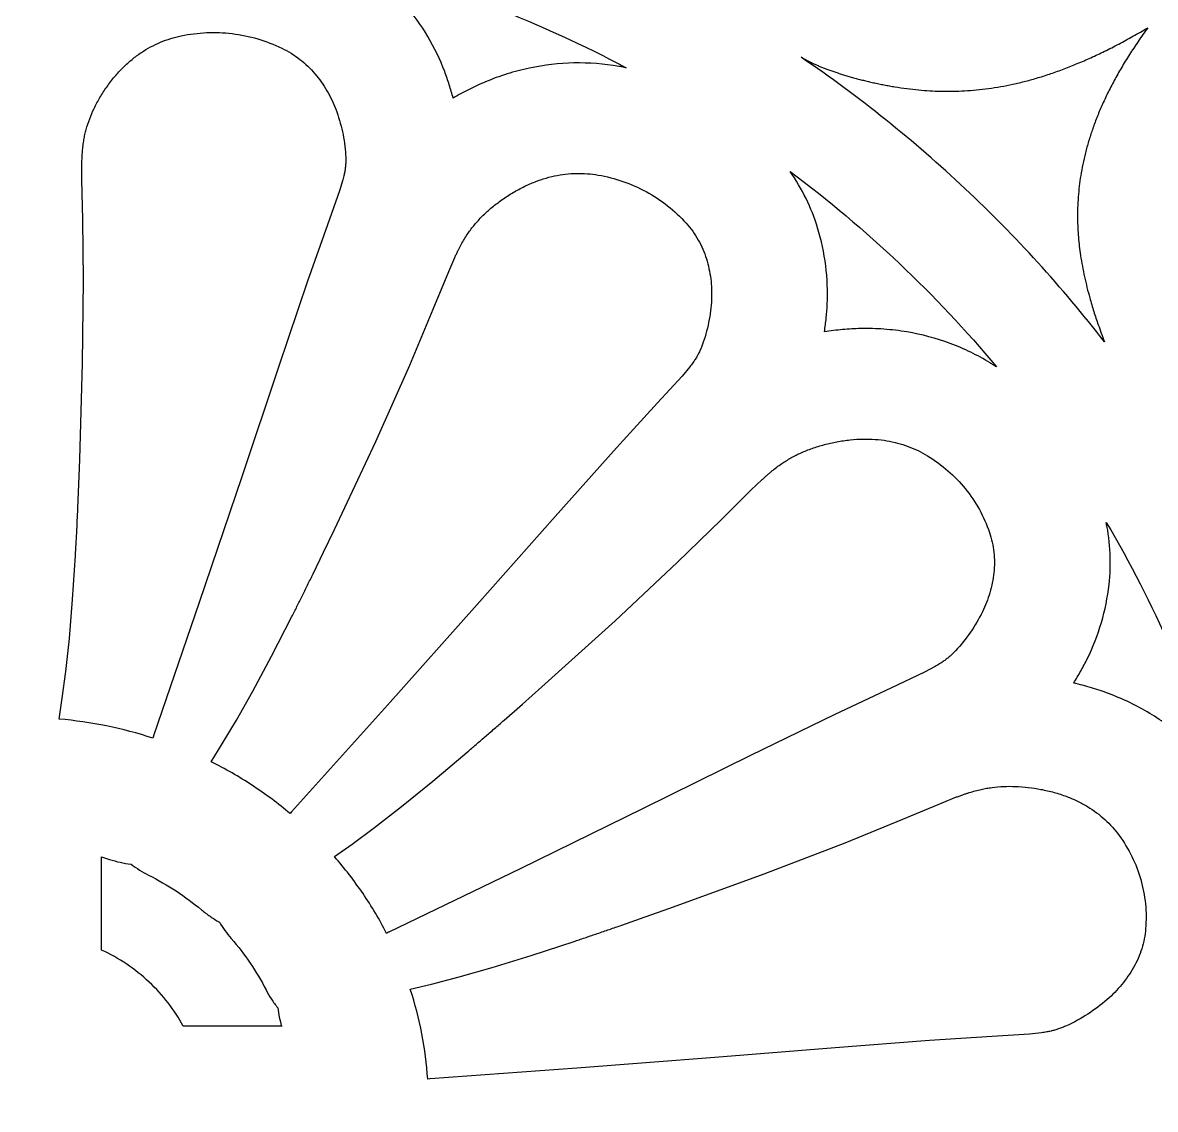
# Model space of a CAD drawing. Header units: centimetres. Extents: x -8.1 to 6.6, y -14.5 to 14.
# Drawn here: x -0.754 to 3.147, y -7.536 to -3.795 of the extents above; entities that cross this region are included whole.
import ezdxf

# ---------------------------------------------------------------- set-up
doc = ezdxf.new("R2010")
doc.units = ezdxf.units.CM
doc.header["$MEASUREMENT"] = 0
doc.layers.add('layer 1', color=7, linetype='Continuous')

msp = doc.modelspace()

# ---------------------------------------------------------------- linework, layer by layer
at = {"layer": 'layer 1', "color": 242}
for points, knots in [([(-8.06124, -0.54364), (-8.06124, -0.54364), (-8.06124, -14.49722), (-8.06124, -14.49722), (-8.06124, -14.49722), (-8.06124, -14.49722), (6.55309, -14.49722), (6.55309, -14.49722), (6.55309, -14.49722), (6.55309, -14.49722), (6.55309, -0.54364), (6.55309, -0.54364), (6.55309, -0.54364), (6.55309, -0.54364), (-8.06124, -0.54364), (-8.06124, -0.54364)], [0, 0, 0, 0, 0.2, 0.2, 0.2, 0.2, 0.4, 0.4, 0.4, 0.4, 0.6, 0.6, 0.6, 0.6, 1, 1, 1, 1]), ([(1.32424, -3.94982), (1.17781, -3.87236), (1.02709, -3.80329), (0.87282, -3.74294), (0.87282, -3.74294), (0.71737, -3.68214), (0.55862, -3.63016), (0.39732, -3.58725), (0.39732, -3.58725), (0.42856, -3.60725), (0.45826, -3.62956), (0.48618, -3.65396), (0.48618, -3.65396), (0.51371, -3.67803), (0.53939, -3.70415), (0.56299, -3.73209), (0.56299, -3.73209), (0.59222, -3.76671), (0.6185, -3.80373), (0.64152, -3.84275), (0.64152, -3.84275), (0.66423, -3.88125), (0.68362, -3.92162), (0.69947, -3.96341), (0.69947, -3.96341), (0.70511, -3.97829), (0.71036, -3.99331), (0.71521, -4.00847), (0.71521, -4.00847), (0.72006, -4.02358), (0.72449, -4.03882), (0.72853, -4.05416), (0.72853, -4.05416), (0.74646, -4.04369), (0.76473, -4.03381), (0.7833, -4.02454), (0.7833, -4.02454), (0.80197, -4.01522), (0.82095, -4.00651), (0.84019, -3.99843), (0.84019, -3.99843), (0.86447, -3.98824), (0.8892, -3.97919), (0.91433, -3.97132), (0.91433, -3.97132), (0.93959, -3.96342), (0.96521, -3.9567), (0.99111, -3.9512), (0.99111, -3.9512), (1.0416, -3.94046), (1.09299, -3.93454), (1.1446, -3.93351), (1.1446, -3.93351), (1.19625, -3.93249), (1.24787, -3.93637), (1.29879, -3.9451), (1.29879, -3.9451), (1.30304, -3.94583), (1.3073, -3.94659), (1.31154, -3.94738), (1.31154, -3.94738), (1.31578, -3.94816), (1.32001, -3.94897), (1.32424, -3.94982)], [0, 0, 0, 0, 0.0588235, 0.0588235, 0.0588235, 0.0588235, 0.1176471, 0.1176471, 0.1176471, 0.1176471, 0.1764706, 0.1764706, 0.1764706, 0.1764706, 0.2352941, 0.2352941, 0.2352941, 0.2352941, 0.2941176, 0.2941176, 0.2941176, 0.2941176, 0.3529412, 0.3529412, 0.3529412, 0.3529412, 0.4117647, 0.4117647, 0.4117647, 0.4117647, 0.4705882, 0.4705882, 0.4705882, 0.4705882, 0.5294118, 0.5294118, 0.5294118, 0.5294118, 0.5882353, 0.5882353, 0.5882353, 0.5882353, 0.6470588, 0.6470588, 0.6470588, 0.6470588, 0.7058824, 0.7058824, 0.7058824, 0.7058824, 0.7647059, 0.7647059, 0.7647059, 0.7647059, 0.8235294, 0.8235294, 0.8235294, 0.8235294, 0.8823529, 0.8823529, 0.8823529, 0.8823529, 1, 1, 1, 1]), ([(2.97113, -4.89345), (2.96753, -4.88365), (2.96395, -4.87384), (2.96041, -4.86402), (2.96041, -4.86402), (2.95687, -4.85421), (2.95337, -4.84438), (2.94989, -4.83454), (2.94989, -4.83454), (2.94453, -4.81935), (2.93941, -4.80407), (2.93455, -4.78872), (2.93455, -4.78872), (2.9297, -4.77339), (2.92509, -4.75798), (2.92073, -4.7425), (2.92073, -4.7425), (2.91398, -4.71849), (2.90794, -4.69427), (2.90266, -4.66989), (2.90266, -4.66989), (2.89738, -4.64556), (2.89284, -4.62109), (2.88904, -4.59649), (2.88904, -4.59649), (2.88579, -4.57542), (2.88328, -4.55424), (2.88153, -4.533), (2.88153, -4.533), (2.87979, -4.51177), (2.87879, -4.4905), (2.87856, -4.46921), (2.87856, -4.46921), (2.87842, -4.4568), (2.87854, -4.4444), (2.87894, -4.432), (2.87894, -4.432), (2.87933, -4.41961), (2.87998, -4.40721), (2.8809, -4.39484), (2.8809, -4.39484), (2.88183, -4.3825), (2.88301, -4.37017), (2.88446, -4.35788), (2.88446, -4.35788), (2.8859, -4.34557), (2.88761, -4.3333), (2.88959, -4.32106), (2.88959, -4.32106), (2.8917, -4.30797), (2.8941, -4.29493), (2.89679, -4.28195), (2.89679, -4.28195), (2.89949, -4.26895), (2.90247, -4.256), (2.90574, -4.24314), (2.90574, -4.24314), (2.90917, -4.22966), (2.91289, -4.21627), (2.91688, -4.20296), (2.91688, -4.20296), (2.92088, -4.18962), (2.92517, -4.17637), (2.92974, -4.16321), (2.92974, -4.16321), (2.93212, -4.15632), (2.93459, -4.14946), (2.93712, -4.14262), (2.93712, -4.14262), (2.93966, -4.13577), (2.94227, -4.12895), (2.94496, -4.12216), (2.94496, -4.12216), (2.94773, -4.11511), (2.9506, -4.10808), (2.95352, -4.10109), (2.95352, -4.10109), (2.95645, -4.09408), (2.95946, -4.08711), (2.96253, -4.08017), (2.96253, -4.08017), (2.96569, -4.07304), (2.96891, -4.06594), (2.97221, -4.05888), (2.97221, -4.05888), (2.97551, -4.0518), (2.97888, -4.04475), (2.98232, -4.03775), (2.98232, -4.03775), (2.98593, -4.03041), (2.98959, -4.02311), (2.99334, -4.01584), (2.99334, -4.01584), (2.99709, -4.00856), (3.00089, -4.00132), (3.00478, -3.99412), (3.00478, -3.99412), (3.00876, -3.98673), (3.01281, -3.97938), (3.01692, -3.97208), (3.01692, -3.97208), (3.02104, -3.96475), (3.02523, -3.95747), (3.02949, -3.95022), (3.02949, -3.95022), (3.03397, -3.94259), (3.03852, -3.935), (3.04314, -3.92744), (3.04314, -3.92744), (3.04776, -3.91988), (3.05245, -3.91235), (3.0572, -3.90487), (3.0572, -3.90487), (3.06207, -3.89721), (3.06699, -3.8896), (3.07199, -3.88202), (3.07199, -3.88202), (3.07699, -3.87444), (3.08205, -3.86689), (3.08718, -3.85939), (3.08718, -3.85939), (3.0926, -3.85146), (3.09809, -3.84356), (3.10365, -3.8357), (3.10365, -3.8357), (3.10921, -3.82783), (3.11483, -3.82001), (3.12051, -3.81224), (3.12051, -3.81224), (3.11205, -3.81727), (3.10354, -3.82225), (3.09501, -3.82717), (3.09501, -3.82717), (3.08647, -3.8321), (3.0779, -3.83697), (3.0693, -3.8418), (3.0693, -3.8418), (3.06125, -3.84631), (3.05318, -3.85077), (3.04508, -3.85517), (3.04508, -3.85517), (3.03697, -3.85957), (3.02883, -3.86392), (3.02066, -3.86822), (3.02066, -3.86822), (3.01255, -3.8725), (3.00441, -3.87671), (2.99623, -3.88086), (2.99623, -3.88086), (2.98804, -3.88502), (2.97983, -3.88913), (2.9716, -3.89317), (2.9716, -3.89317), (2.96385, -3.89697), (2.95608, -3.90071), (2.94829, -3.90439), (2.94829, -3.90439), (2.94048, -3.90808), (2.93265, -3.91171), (2.92479, -3.91528), (2.92479, -3.91528), (2.91699, -3.91882), (2.90917, -3.9223), (2.90131, -3.92572), (2.90131, -3.92572), (2.89345, -3.92915), (2.88557, -3.93251), (2.87766, -3.9358), (2.87766, -3.9358), (2.87017, -3.93893), (2.86267, -3.94198), (2.85513, -3.94497), (2.85513, -3.94497), (2.84759, -3.94798), (2.84003, -3.95091), (2.83244, -3.95379), (2.83244, -3.95379), (2.82492, -3.95663), (2.81738, -3.9594), (2.80982, -3.96212), (2.80982, -3.96212), (2.80224, -3.96484), (2.79465, -3.96749), (2.78703, -3.97007), (2.78703, -3.97007), (2.77976, -3.97254), (2.77248, -3.97494), (2.76517, -3.97728), (2.76517, -3.97728), (2.75785, -3.97961), (2.75052, -3.98188), (2.74316, -3.98409), (2.74316, -3.98409), (2.72876, -3.98841), (2.71427, -3.99245), (2.69971, -3.99622), (2.69971, -3.99622), (2.68511, -4), (2.67046, -4.00351), (2.65574, -4.00673), (2.65574, -4.00673), (2.6419, -4.00976), (2.62801, -4.01252), (2.61406, -4.015), (2.61406, -4.015), (2.6001, -4.01748), (2.58609, -4.01968), (2.57203, -4.0216), (2.57203, -4.0216), (2.5584, -4.02346), (2.54474, -4.02505), (2.53104, -4.02637), (2.53104, -4.02637), (2.51734, -4.02768), (2.5036, -4.02873), (2.48985, -4.02949), (2.48985, -4.02949), (2.46253, -4.03102), (2.43516, -4.03144), (2.40781, -4.03075), (2.40781, -4.03075), (2.39506, -4.03044), (2.38232, -4.02989), (2.36961, -4.02913), (2.36961, -4.02913), (2.35689, -4.02836), (2.34418, -4.02737), (2.3315, -4.02615), (2.3315, -4.02615), (2.31778, -4.02484), (2.3041, -4.02329), (2.29043, -4.02153), (2.29043, -4.02153), (2.27679, -4.01976), (2.26317, -4.01777), (2.24959, -4.01557), (2.24959, -4.01557), (2.24344, -4.01457), (2.23728, -4.01352), (2.23115, -4.01243), (2.23115, -4.01243), (2.22501, -4.01134), (2.21889, -4.01021), (2.21277, -4.00904), (2.21277, -4.00904), (2.20657, -4.00784), (2.20037, -4.00661), (2.19419, -4.00533), (2.19419, -4.00533), (2.18801, -4.00405), (2.18184, -4.00273), (2.17567, -4.00136), (2.17567, -4.00136), (2.16991, -4.00008), (2.16414, -3.99877), (2.1584, -3.99741), (2.1584, -3.99741), (2.15265, -3.99606), (2.14691, -3.99466), (2.14118, -3.99324), (2.14118, -3.99324), (2.13552, -3.99182), (2.12987, -3.99037), (2.12423, -3.98888), (2.12423, -3.98888), (2.11858, -3.9874), (2.11296, -3.98587), (2.10734, -3.98431), (2.10734, -3.98431), (2.10208, -3.98284), (2.09682, -3.98135), (2.09157, -3.97981), (2.09157, -3.97981), (2.08633, -3.97828), (2.08111, -3.97671), (2.07589, -3.97512), (2.07589, -3.97512), (2.07091, -3.9736), (2.06595, -3.97204), (2.06099, -3.97045), (2.06099, -3.97045), (2.05604, -3.96885), (2.0511, -3.96723), (2.04618, -3.96557), (2.04618, -3.96557), (2.04153, -3.96401), (2.0369, -3.96242), (2.03228, -3.96079), (2.03228, -3.96079), (2.02766, -3.95917), (2.02306, -3.95752), (2.01847, -3.95583), (2.01847, -3.95583), (2.01432, -3.95431), (2.01019, -3.95275), (2.00607, -3.95117), (2.00607, -3.95117), (2.00195, -3.94959), (1.99784, -3.94797), (1.99375, -3.94633), (1.99375, -3.94633), (1.98985, -3.94475), (1.98598, -3.94316), (1.9821, -3.94152), (1.9821, -3.94152), (1.97823, -3.93989), (1.97438, -3.93823), (1.97055, -3.93653), (1.97055, -3.93653), (1.96736, -3.93513), (1.9642, -3.93369), (1.96105, -3.93223), (1.96105, -3.93223), (1.95791, -3.93075), (1.95478, -3.92926), (1.95167, -3.92773), (1.95167, -3.92773), (1.95167, -3.92773), (1.92692, -3.91397), (1.92692, -3.91397), (1.92692, -3.91397), (2.12654, -4.04989), (2.31526, -4.20114), (2.4914, -4.36636), (2.4914, -4.36636), (2.66494, -4.52914), (2.82535, -4.70539), (2.97113, -4.89345)], [0, 0, 0, 0, 0.0120482, 0.0120482, 0.0120482, 0.0120482, 0.0240964, 0.0240964, 0.0240964, 0.0240964, 0.0361446, 0.0361446, 0.0361446, 0.0361446, 0.0481928, 0.0481928, 0.0481928, 0.0481928, 0.060241, 0.060241, 0.060241, 0.060241, 0.0722892, 0.0722892, 0.0722892, 0.0722892, 0.0843373, 0.0843373, 0.0843373, 0.0843373, 0.0963855, 0.0963855, 0.0963855, 0.0963855, 0.1084337, 0.1084337, 0.1084337, 0.1084337, 0.1204819, 0.1204819, 0.1204819, 0.1204819, 0.1325301, 0.1325301, 0.1325301, 0.1325301, 0.1445783, 0.1445783, 0.1445783, 0.1445783, 0.1566265, 0.1566265, 0.1566265, 0.1566265, 0.1686747, 0.1686747, 0.1686747, 0.1686747, 0.1807229, 0.1807229, 0.1807229, 0.1807229, 0.1927711, 0.1927711, 0.1927711, 0.1927711, 0.2048193, 0.2048193, 0.2048193, 0.2048193, 0.2168675, 0.2168675, 0.2168675, 0.2168675, 0.2289157, 0.2289157, 0.2289157, 0.2289157, 0.2409639, 0.2409639, 0.2409639, 0.2409639, 0.253012, 0.253012, 0.253012, 0.253012, 0.2650602, 0.2650602, 0.2650602, 0.2650602, 0.2771084, 0.2771084, 0.2771084, 0.2771084, 0.2891566, 0.2891566, 0.2891566, 0.2891566, 0.3012048, 0.3012048, 0.3012048, 0.3012048, 0.313253, 0.313253, 0.313253, 0.313253, 0.3253012, 0.3253012, 0.3253012, 0.3253012, 0.3373494, 0.3373494, 0.3373494, 0.3373494, 0.3493976, 0.3493976, 0.3493976, 0.3493976, 0.3614458, 0.3614458, 0.3614458, 0.3614458, 0.373494, 0.373494, 0.373494, 0.373494, 0.3855422, 0.3855422, 0.3855422, 0.3855422, 0.3975904, 0.3975904, 0.3975904, 0.3975904, 0.4096386, 0.4096386, 0.4096386, 0.4096386, 0.4216867, 0.4216867, 0.4216867, 0.4216867, 0.4337349, 0.4337349, 0.4337349, 0.4337349, 0.4457831, 0.4457831, 0.4457831, 0.4457831, 0.4578313, 0.4578313, 0.4578313, 0.4578313, 0.4698795, 0.4698795, 0.4698795, 0.4698795, 0.4819277, 0.4819277, 0.4819277, 0.4819277, 0.4939759, 0.4939759, 0.4939759, 0.4939759, 0.5060241, 0.5060241, 0.5060241, 0.5060241, 0.5180723, 0.5180723, 0.5180723, 0.5180723, 0.5301205, 0.5301205, 0.5301205, 0.5301205, 0.5421687, 0.5421687, 0.5421687, 0.5421687, 0.5542169, 0.5542169, 0.5542169, 0.5542169, 0.5662651, 0.5662651, 0.5662651, 0.5662651, 0.5783133, 0.5783133, 0.5783133, 0.5783133, 0.5903614, 0.5903614, 0.5903614, 0.5903614, 0.6024096, 0.6024096, 0.6024096, 0.6024096, 0.6144578, 0.6144578, 0.6144578, 0.6144578, 0.626506, 0.626506, 0.626506, 0.626506, 0.6385542, 0.6385542, 0.6385542, 0.6385542, 0.6506024, 0.6506024, 0.6506024, 0.6506024, 0.6626506, 0.6626506, 0.6626506, 0.6626506, 0.6746988, 0.6746988, 0.6746988, 0.6746988, 0.686747, 0.686747, 0.686747, 0.686747, 0.6987952, 0.6987952, 0.6987952, 0.6987952, 0.7108434, 0.7108434, 0.7108434, 0.7108434, 0.7228916, 0.7228916, 0.7228916, 0.7228916, 0.7349398, 0.7349398, 0.7349398, 0.7349398, 0.746988, 0.746988, 0.746988, 0.746988, 0.7590361, 0.7590361, 0.7590361, 0.7590361, 0.7710843, 0.7710843, 0.7710843, 0.7710843, 0.7831325, 0.7831325, 0.7831325, 0.7831325, 0.7951807, 0.7951807, 0.7951807, 0.7951807, 0.8072289, 0.8072289, 0.8072289, 0.8072289, 0.8192771, 0.8192771, 0.8192771, 0.8192771, 0.8313253, 0.8313253, 0.8313253, 0.8313253, 0.8433735, 0.8433735, 0.8433735, 0.8433735, 0.8554217, 0.8554217, 0.8554217, 0.8554217, 0.8674699, 0.8674699, 0.8674699, 0.8674699, 0.8795181, 0.8795181, 0.8795181, 0.8795181, 0.8915663, 0.8915663, 0.8915663, 0.8915663, 0.9036145, 0.9036145, 0.9036145, 0.9036145, 0.9156627, 0.9156627, 0.9156627, 0.9156627, 0.9277108, 0.9277108, 0.9277108, 0.9277108, 0.939759, 0.939759, 0.939759, 0.939759, 0.9518072, 0.9518072, 0.9518072, 0.9518072, 0.9638554, 0.9638554, 0.9638554, 0.9638554, 0.9759036, 0.9759036, 0.9759036, 0.9759036, 1, 1, 1, 1]), ([(-0.30519, -6.25822), (-0.30519, -6.25822), (-0.30342, -6.25102), (-0.30342, -6.25102), (-0.30342, -6.25102), (-0.30342, -6.25102), (-0.3033, -6.25058), (-0.3033, -6.25058), (-0.3033, -6.25058), (-0.3033, -6.25058), (-0.1456, -5.79111), (-0.1456, -5.79111), (-0.1456, -5.79111), (-0.1456, -5.79111), (0.00032, -5.35854), (0.00032, -5.35854), (0.00032, -5.35854), (0.00032, -5.35854), (0.12711, -4.98066), (0.12711, -4.98066), (0.12711, -4.98066), (0.12711, -4.98066), (0.22743, -4.68529), (0.22743, -4.68529), (0.22743, -4.68529), (0.22743, -4.68529), (0.29613, -4.49032), (0.29613, -4.49032), (0.29613, -4.49032), (0.29613, -4.49032), (0.33688, -4.37394), (0.33688, -4.37394), (0.33688, -4.37394), (0.33688, -4.37394), (0.34863, -4.3353), (0.34863, -4.3353), (0.34863, -4.3353), (0.3494, -4.33247), (0.35013, -4.32963), (0.35084, -4.32678), (0.35084, -4.32678), (0.35155, -4.32394), (0.35222, -4.32109), (0.35287, -4.31823), (0.35287, -4.31823), (0.35338, -4.31594), (0.35387, -4.31364), (0.35433, -4.31133), (0.35433, -4.31133), (0.35479, -4.30903), (0.35521, -4.30673), (0.3556, -4.30441), (0.3556, -4.30441), (0.35633, -4.30018), (0.35692, -4.29592), (0.35738, -4.29165), (0.35738, -4.29165), (0.35785, -4.28738), (0.35818, -4.2831), (0.35839, -4.27881), (0.35839, -4.27881), (0.35884, -4.26921), (0.35877, -4.25959), (0.35819, -4.25), (0.35819, -4.25), (0.35655, -4.2232), (0.35287, -4.19655), (0.34721, -4.17029), (0.34721, -4.17029), (0.34152, -4.14389), (0.33386, -4.11795), (0.32428, -4.09269), (0.32428, -4.09269), (0.31592, -4.07064), (0.30568, -4.04933), (0.2937, -4.02901), (0.2937, -4.02901), (0.28154, -4.00842), (0.26768, -3.98888), (0.25225, -3.97061), (0.25225, -3.97061), (0.2368, -3.95231), (0.21946, -3.9357), (0.20051, -3.92105), (0.20051, -3.92105), (0.1812, -3.90611), (0.16041, -3.89321), (0.13844, -3.88257), (0.13844, -3.88257), (0.1117, -3.86959), (0.08393, -3.85888), (0.05541, -3.85054), (0.05541, -3.85054), (0.02664, -3.84211), (-0.00277, -3.83608), (-0.03254, -3.83251), (-0.03254, -3.83251), (-0.06171, -3.829), (-0.0911, -3.82787), (-0.12044, -3.82912), (-0.12044, -3.82912), (-0.14975, -3.83037), (-0.1789, -3.834), (-0.20761, -3.83998), (-0.20761, -3.83998), (-0.23228, -3.8451), (-0.2564, -3.85258), (-0.27965, -3.8623), (-0.27965, -3.8623), (-0.30258, -3.87189), (-0.32453, -3.88369), (-0.34519, -3.89752), (-0.34519, -3.89752), (-0.35626, -3.90492), (-0.36696, -3.91286), (-0.37726, -3.9213), (-0.37726, -3.9213), (-0.38747, -3.92966), (-0.39726, -3.93852), (-0.40661, -3.94784), (-0.40661, -3.94784), (-0.41724, -3.95843), (-0.42741, -3.96948), (-0.43708, -3.98096), (-0.43708, -3.98096), (-0.44668, -3.99234), (-0.45579, -4.00413), (-0.46436, -4.0163), (-0.46436, -4.0163), (-0.47261, -4.02801), (-0.48038, -4.04005), (-0.48766, -4.05239), (-0.48766, -4.05239), (-0.49488, -4.06465), (-0.50159, -4.0772), (-0.50779, -4.09001), (-0.50779, -4.09001), (-0.51343, -4.10167), (-0.51854, -4.11357), (-0.52311, -4.12569), (-0.52311, -4.12569), (-0.52765, -4.13775), (-0.53164, -4.15001), (-0.53507, -4.16242), (-0.53507, -4.16242), (-0.53667, -4.16823), (-0.53813, -4.17409), (-0.53944, -4.17998), (-0.53944, -4.17998), (-0.54075, -4.18586), (-0.5419, -4.19177), (-0.54292, -4.19771), (-0.54292, -4.19771), (-0.54405, -4.20441), (-0.54504, -4.21113), (-0.54589, -4.21788), (-0.54589, -4.21788), (-0.54672, -4.22461), (-0.54741, -4.23136), (-0.54795, -4.23813), (-0.54795, -4.23813), (-0.54846, -4.24465), (-0.54887, -4.25118), (-0.54917, -4.25772), (-0.54917, -4.25772), (-0.54954, -4.26586), (-0.5498, -4.27401), (-0.54996, -4.28216), (-0.54996, -4.28216), (-0.54996, -4.28216), (-0.54997, -4.3342), (-0.54997, -4.3342), (-0.54997, -4.3342), (-0.54997, -4.3342), (-0.54691, -4.47401), (-0.54691, -4.47401), (-0.54691, -4.47401), (-0.54691, -4.47401), (-0.54451, -4.68095), (-0.54451, -4.68095), (-0.54451, -4.68095), (-0.54451, -4.68095), (-0.54756, -4.96696), (-0.54756, -4.96696), (-0.54756, -4.96696), (-0.54756, -4.96696), (-0.55681, -5.2982), (-0.55681, -5.2982), (-0.55681, -5.2982), (-0.55681, -5.2982), (-0.56015, -5.38489), (-0.56015, -5.38489), (-0.56015, -5.38489), (-0.56015, -5.38489), (-0.56368, -5.46664), (-0.56368, -5.46664), (-0.56368, -5.46664), (-0.56433, -5.48086), (-0.565, -5.49509), (-0.56569, -5.50932), (-0.56569, -5.50932), (-0.56637, -5.52355), (-0.56709, -5.53778), (-0.56782, -5.55201), (-0.56782, -5.55201), (-0.56848, -5.5649), (-0.56915, -5.57781), (-0.56986, -5.59071), (-0.56986, -5.59071), (-0.57056, -5.60361), (-0.57127, -5.61651), (-0.57201, -5.6294), (-0.57201, -5.6294), (-0.57201, -5.6294), (-0.58177, -5.78084), (-0.58177, -5.78084), (-0.58177, -5.78084), (-0.58177, -5.78084), (-0.59293, -5.91529), (-0.59293, -5.91529), (-0.59293, -5.91529), (-0.59293, -5.91529), (-0.60525, -6.02839), (-0.60525, -6.02839), (-0.60525, -6.02839), (-0.60525, -6.02839), (-0.61768, -6.12097), (-0.61768, -6.12097), (-0.61768, -6.12097), (-0.61768, -6.12097), (-0.62858, -6.19241), (-0.62858, -6.19241), (-0.62858, -6.19241), (-0.57353, -6.19717), (-0.51879, -6.20509), (-0.46464, -6.21611), (-0.46464, -6.21611), (-0.41073, -6.22708), (-0.35749, -6.24114), (-0.30519, -6.25822)], [0, 0, 0, 0, 0.0163934, 0.0163934, 0.0163934, 0.0163934, 0.0327869, 0.0327869, 0.0327869, 0.0327869, 0.0491803, 0.0491803, 0.0491803, 0.0491803, 0.0655738, 0.0655738, 0.0655738, 0.0655738, 0.0819672, 0.0819672, 0.0819672, 0.0819672, 0.0983607, 0.0983607, 0.0983607, 0.0983607, 0.1147541, 0.1147541, 0.1147541, 0.1147541, 0.1311475, 0.1311475, 0.1311475, 0.1311475, 0.147541, 0.147541, 0.147541, 0.147541, 0.1639344, 0.1639344, 0.1639344, 0.1639344, 0.1803279, 0.1803279, 0.1803279, 0.1803279, 0.1967213, 0.1967213, 0.1967213, 0.1967213, 0.2131148, 0.2131148, 0.2131148, 0.2131148, 0.2295082, 0.2295082, 0.2295082, 0.2295082, 0.2459016, 0.2459016, 0.2459016, 0.2459016, 0.2622951, 0.2622951, 0.2622951, 0.2622951, 0.2786885, 0.2786885, 0.2786885, 0.2786885, 0.295082, 0.295082, 0.295082, 0.295082, 0.3114754, 0.3114754, 0.3114754, 0.3114754, 0.3278689, 0.3278689, 0.3278689, 0.3278689, 0.3442623, 0.3442623, 0.3442623, 0.3442623, 0.3606557, 0.3606557, 0.3606557, 0.3606557, 0.3770492, 0.3770492, 0.3770492, 0.3770492, 0.3934426, 0.3934426, 0.3934426, 0.3934426, 0.4098361, 0.4098361, 0.4098361, 0.4098361, 0.4262295, 0.4262295, 0.4262295, 0.4262295, 0.442623, 0.442623, 0.442623, 0.442623, 0.4590164, 0.4590164, 0.4590164, 0.4590164, 0.4754098, 0.4754098, 0.4754098, 0.4754098, 0.4918033, 0.4918033, 0.4918033, 0.4918033, 0.5081967, 0.5081967, 0.5081967, 0.5081967, 0.5245902, 0.5245902, 0.5245902, 0.5245902, 0.5409836, 0.5409836, 0.5409836, 0.5409836, 0.557377, 0.557377, 0.557377, 0.557377, 0.5737705, 0.5737705, 0.5737705, 0.5737705, 0.5901639, 0.5901639, 0.5901639, 0.5901639, 0.6065574, 0.6065574, 0.6065574, 0.6065574, 0.6229508, 0.6229508, 0.6229508, 0.6229508, 0.6393443, 0.6393443, 0.6393443, 0.6393443, 0.6557377, 0.6557377, 0.6557377, 0.6557377, 0.6721311, 0.6721311, 0.6721311, 0.6721311, 0.6885246, 0.6885246, 0.6885246, 0.6885246, 0.704918, 0.704918, 0.704918, 0.704918, 0.7213115, 0.7213115, 0.7213115, 0.7213115, 0.7377049, 0.7377049, 0.7377049, 0.7377049, 0.7540984, 0.7540984, 0.7540984, 0.7540984, 0.7704918, 0.7704918, 0.7704918, 0.7704918, 0.7868852, 0.7868852, 0.7868852, 0.7868852, 0.8032787, 0.8032787, 0.8032787, 0.8032787, 0.8196721, 0.8196721, 0.8196721, 0.8196721, 0.8360656, 0.8360656, 0.8360656, 0.8360656, 0.852459, 0.852459, 0.852459, 0.852459, 0.8688525, 0.8688525, 0.8688525, 0.8688525, 0.8852459, 0.8852459, 0.8852459, 0.8852459, 0.9016393, 0.9016393, 0.9016393, 0.9016393, 0.9180328, 0.9180328, 0.9180328, 0.9180328, 0.9344262, 0.9344262, 0.9344262, 0.9344262, 0.9508197, 0.9508197, 0.9508197, 0.9508197, 0.9672131, 0.9672131, 0.9672131, 0.9672131, 1, 1, 1, 1]), ([(0.16728, -6.51799), (0.16728, -6.51799), (0.17179, -6.51199), (0.17179, -6.51199), (0.17179, -6.51199), (0.17179, -6.51199), (0.17209, -6.51162), (0.17209, -6.51162), (0.17209, -6.51162), (0.17209, -6.51162), (0.50223, -6.14466), (0.50223, -6.14466), (0.50223, -6.14466), (0.50223, -6.14466), (0.81069, -5.79824), (0.81069, -5.79824), (0.81069, -5.79824), (0.81069, -5.79824), (1.07953, -5.49538), (1.07953, -5.49538), (1.07953, -5.49538), (1.07953, -5.49538), (1.29077, -5.2591), (1.29077, -5.2591), (1.29077, -5.2591), (1.29077, -5.2591), (1.4325, -5.10402), (1.4325, -5.10402), (1.4325, -5.10402), (1.4325, -5.10402), (1.51688, -5.01138), (1.51688, -5.01138), (1.51688, -5.01138), (1.51688, -5.01138), (1.54324, -4.97997), (1.54324, -4.97997), (1.54324, -4.97997), (1.54508, -4.97763), (1.54691, -4.97527), (1.54871, -4.9729), (1.54871, -4.9729), (1.5505, -4.97053), (1.55227, -4.96814), (1.55401, -4.96574), (1.55401, -4.96574), (1.55541, -4.9638), (1.55678, -4.96186), (1.55813, -4.9599), (1.55813, -4.9599), (1.55948, -4.95794), (1.5608, -4.95597), (1.56208, -4.95397), (1.56208, -4.95397), (1.56446, -4.95032), (1.56671, -4.9466), (1.56886, -4.94281), (1.56886, -4.94281), (1.571, -4.93905), (1.57302, -4.93522), (1.57493, -4.93133), (1.57493, -4.93133), (1.57707, -4.92699), (1.57909, -4.92258), (1.58099, -4.91812), (1.58099, -4.91812), (1.58289, -4.91368), (1.58466, -4.90919), (1.58632, -4.90464), (1.58632, -4.90464), (1.59556, -4.87928), (1.60288, -4.85325), (1.60821, -4.82678), (1.60821, -4.82678), (1.61353, -4.80046), (1.61685, -4.77376), (1.61814, -4.74695), (1.61814, -4.74695), (1.61927, -4.72352), (1.61835, -4.70005), (1.61542, -4.67678), (1.61542, -4.67678), (1.61247, -4.65342), (1.60752, -4.63036), (1.60059, -4.60787), (1.60059, -4.60787), (1.59367, -4.58535), (1.58431, -4.56366), (1.57267, -4.54317), (1.57267, -4.54317), (1.56083, -4.52234), (1.5468, -4.50284), (1.53079, -4.48501), (1.53079, -4.48501), (1.51131, -4.46329), (1.48999, -4.44329), (1.46706, -4.42523), (1.46706, -4.42523), (1.44378, -4.40687), (1.41897, -4.39053), (1.39292, -4.37639), (1.39292, -4.37639), (1.36739, -4.36251), (1.34076, -4.35077), (1.3133, -4.34127), (1.3133, -4.34127), (1.28557, -4.33168), (1.25711, -4.32437), (1.22818, -4.31941), (1.22818, -4.31941), (1.20333, -4.31515), (1.17812, -4.31326), (1.15291, -4.31376), (1.15291, -4.31376), (1.12772, -4.31426), (1.10262, -4.31714), (1.07797, -4.32239), (1.07797, -4.32239), (1.06477, -4.32519), (1.05171, -4.32862), (1.03884, -4.33265), (1.03884, -4.33265), (1.02603, -4.33666), (1.01341, -4.34127), (1.00103, -4.34647), (1.00103, -4.34647), (0.98696, -4.35239), (0.97313, -4.35888), (0.9596, -4.36594), (0.9596, -4.36594), (0.94615, -4.37296), (0.933, -4.38053), (0.92019, -4.38865), (0.92019, -4.38865), (0.90787, -4.39647), (0.89586, -4.40476), (0.88418, -4.41351), (0.88418, -4.41351), (0.8726, -4.42219), (0.86135, -4.43134), (0.85048, -4.44091), (0.85048, -4.44091), (0.84059, -4.44962), (0.83108, -4.45876), (0.82198, -4.46831), (0.82198, -4.46831), (0.81297, -4.47778), (0.80437, -4.48763), (0.79622, -4.49786), (0.79622, -4.49786), (0.7924, -4.50265), (0.7887, -4.50753), (0.78512, -4.5125), (0.78512, -4.5125), (0.78155, -4.51745), (0.77811, -4.52248), (0.7748, -4.5276), (0.7748, -4.5276), (0.77105, -4.53337), (0.76744, -4.53923), (0.76395, -4.54515), (0.76395, -4.54515), (0.76048, -4.55106), (0.75714, -4.55705), (0.75392, -4.56311), (0.75392, -4.56311), (0.75238, -4.56602), (0.75085, -4.56895), (0.74935, -4.5719), (0.74935, -4.5719), (0.74785, -4.57484), (0.74638, -4.5778), (0.74493, -4.58076), (0.74493, -4.58076), (0.74312, -4.58445), (0.74134, -4.58816), (0.73958, -4.59187), (0.73958, -4.59187), (0.73782, -4.59559), (0.7361, -4.59931), (0.73439, -4.60305), (0.73439, -4.60305), (0.73439, -4.60305), (0.71349, -4.65113), (0.71349, -4.65113), (0.71349, -4.65113), (0.71349, -4.65113), (0.6602, -4.78142), (0.6602, -4.78142), (0.6602, -4.78142), (0.6602, -4.78142), (0.57933, -4.97347), (0.57933, -4.97347), (0.57933, -4.97347), (0.57933, -4.97347), (0.4617, -5.23659), (0.4617, -5.23659), (0.4617, -5.23659), (0.4617, -5.23659), (0.3202, -5.53925), (0.3202, -5.53925), (0.3202, -5.53925), (0.3202, -5.53925), (0.28231, -5.61813), (0.28231, -5.61813), (0.28231, -5.61813), (0.28231, -5.61813), (0.24623, -5.69235), (0.24623, -5.69235), (0.24623, -5.69235), (0.23991, -5.70527), (0.23359, -5.71817), (0.22724, -5.73106), (0.22724, -5.73106), (0.22089, -5.74395), (0.21452, -5.75685), (0.20814, -5.76972), (0.20814, -5.76972), (0.20235, -5.7814), (0.19655, -5.79307), (0.19072, -5.80473), (0.19072, -5.80473), (0.18489, -5.81639), (0.17905, -5.82805), (0.1732, -5.8397), (0.1732, -5.8397), (0.1732, -5.8397), (0.10338, -5.97604), (0.10338, -5.97604), (0.10338, -5.97604), (0.10338, -5.97604), (0.0391, -6.09619), (0.0391, -6.09619), (0.0391, -6.09619), (0.0391, -6.09619), (-0.01769, -6.19619), (-0.01769, -6.19619), (-0.01769, -6.19619), (-0.01769, -6.19619), (-0.06633, -6.27718), (-0.06633, -6.27718), (-0.06633, -6.27718), (-0.06633, -6.27718), (-0.10508, -6.33921), (-0.10508, -6.33921), (-0.10508, -6.33921), (-0.05614, -6.36369), (-0.00868, -6.39101), (0.03708, -6.42105), (0.03708, -6.42105), (0.08234, -6.45077), (0.12583, -6.48313), (0.16728, -6.51799)], [0, 0, 0, 0, 0.015625, 0.015625, 0.015625, 0.015625, 0.03125, 0.03125, 0.03125, 0.03125, 0.046875, 0.046875, 0.046875, 0.046875, 0.0625, 0.0625, 0.0625, 0.0625, 0.078125, 0.078125, 0.078125, 0.078125, 0.09375, 0.09375, 0.09375, 0.09375, 0.109375, 0.109375, 0.109375, 0.109375, 0.125, 0.125, 0.125, 0.125, 0.140625, 0.140625, 0.140625, 0.140625, 0.15625, 0.15625, 0.15625, 0.15625, 0.171875, 0.171875, 0.171875, 0.171875, 0.1875, 0.1875, 0.1875, 0.1875, 0.203125, 0.203125, 0.203125, 0.203125, 0.21875, 0.21875, 0.21875, 0.21875, 0.234375, 0.234375, 0.234375, 0.234375, 0.25, 0.25, 0.25, 0.25, 0.265625, 0.265625, 0.265625, 0.265625, 0.28125, 0.28125, 0.28125, 0.28125, 0.296875, 0.296875, 0.296875, 0.296875, 0.3125, 0.3125, 0.3125, 0.3125, 0.328125, 0.328125, 0.328125, 0.328125, 0.34375, 0.34375, 0.34375, 0.34375, 0.359375, 0.359375, 0.359375, 0.359375, 0.375, 0.375, 0.375, 0.375, 0.390625, 0.390625, 0.390625, 0.390625, 0.40625, 0.40625, 0.40625, 0.40625, 0.421875, 0.421875, 0.421875, 0.421875, 0.4375, 0.4375, 0.4375, 0.4375, 0.453125, 0.453125, 0.453125, 0.453125, 0.46875, 0.46875, 0.46875, 0.46875, 0.484375, 0.484375, 0.484375, 0.484375, 0.5, 0.5, 0.5, 0.5, 0.515625, 0.515625, 0.515625, 0.515625, 0.53125, 0.53125, 0.53125, 0.53125, 0.546875, 0.546875, 0.546875, 0.546875, 0.5625, 0.5625, 0.5625, 0.5625, 0.578125, 0.578125, 0.578125, 0.578125, 0.59375, 0.59375, 0.59375, 0.59375, 0.609375, 0.609375, 0.609375, 0.609375, 0.625, 0.625, 0.625, 0.625, 0.640625, 0.640625, 0.640625, 0.640625, 0.65625, 0.65625, 0.65625, 0.65625, 0.671875, 0.671875, 0.671875, 0.671875, 0.6875, 0.6875, 0.6875, 0.6875, 0.703125, 0.703125, 0.703125, 0.703125, 0.71875, 0.71875, 0.71875, 0.71875, 0.734375, 0.734375, 0.734375, 0.734375, 0.75, 0.75, 0.75, 0.75, 0.765625, 0.765625, 0.765625, 0.765625, 0.78125, 0.78125, 0.78125, 0.78125, 0.796875, 0.796875, 0.796875, 0.796875, 0.8125, 0.8125, 0.8125, 0.8125, 0.828125, 0.828125, 0.828125, 0.828125, 0.84375, 0.84375, 0.84375, 0.84375, 0.859375, 0.859375, 0.859375, 0.859375, 0.875, 0.875, 0.875, 0.875, 0.890625, 0.890625, 0.890625, 0.890625, 0.90625, 0.90625, 0.90625, 0.90625, 0.921875, 0.921875, 0.921875, 0.921875, 0.9375, 0.9375, 0.9375, 0.9375, 0.953125, 0.953125, 0.953125, 0.953125, 0.96875, 0.96875, 0.96875, 0.96875, 1, 1, 1, 1]), ([(2.59932, -4.97973), (2.49517, -4.85479), (2.38374, -4.7361), (2.26564, -4.62427), (2.26564, -4.62427), (2.14622, -4.51118), (2.02032, -4.40514), (1.88856, -4.30669), (1.88856, -4.30669), (1.90937, -4.33654), (1.92784, -4.36795), (1.94382, -4.40064), (1.94382, -4.40064), (1.95961, -4.43297), (1.97285, -4.46648), (1.98343, -4.50087), (1.98343, -4.50087), (1.99654, -4.5435), (2.00593, -4.58719), (2.01152, -4.63144), (2.01152, -4.63144), (2.01708, -4.67552), (2.0188, -4.71999), (2.01666, -4.76438), (2.01666, -4.76438), (2.0159, -4.78018), (2.01472, -4.79596), (2.01313, -4.81169), (2.01313, -4.81169), (2.01153, -4.82745), (2.00951, -4.84317), (2.00708, -4.85882), (2.00708, -4.85882), (2.02785, -4.85568), (2.04872, -4.85322), (2.06964, -4.85143), (2.06964, -4.85143), (2.09059, -4.84963), (2.11159, -4.84851), (2.13261, -4.84806), (2.13261, -4.84806), (2.15913, -4.8475), (2.18567, -4.84818), (2.21212, -4.85008), (2.21212, -4.85008), (2.23855, -4.85198), (2.26488, -4.85512), (2.291, -4.85948), (2.291, -4.85948), (2.34195, -4.86798), (2.39197, -4.88132), (2.44038, -4.89932), (2.44038, -4.89932), (2.4882, -4.91711), (2.5342, -4.93947), (2.57772, -4.9661), (2.57772, -4.9661), (2.58135, -4.96832), (2.58497, -4.97057), (2.58857, -4.97284), (2.58857, -4.97284), (2.59217, -4.97511), (2.59575, -4.9774), (2.59932, -4.97973)], [0, 0, 0, 0, 0.0588235, 0.0588235, 0.0588235, 0.0588235, 0.1176471, 0.1176471, 0.1176471, 0.1176471, 0.1764706, 0.1764706, 0.1764706, 0.1764706, 0.2352941, 0.2352941, 0.2352941, 0.2352941, 0.2941176, 0.2941176, 0.2941176, 0.2941176, 0.3529412, 0.3529412, 0.3529412, 0.3529412, 0.4117647, 0.4117647, 0.4117647, 0.4117647, 0.4705882, 0.4705882, 0.4705882, 0.4705882, 0.5294118, 0.5294118, 0.5294118, 0.5294118, 0.5882353, 0.5882353, 0.5882353, 0.5882353, 0.6470588, 0.6470588, 0.6470588, 0.6470588, 0.7058824, 0.7058824, 0.7058824, 0.7058824, 0.7647059, 0.7647059, 0.7647059, 0.7647059, 0.8235294, 0.8235294, 0.8235294, 0.8235294, 0.8823529, 0.8823529, 0.8823529, 0.8823529, 1, 1, 1, 1]), ([(0.49951, -6.93034), (0.49951, -6.93034), (0.50608, -6.92644), (0.50608, -6.92644), (0.50608, -6.92644), (0.50608, -6.92644), (0.50651, -6.92621), (0.50651, -6.92621), (0.50651, -6.92621), (0.50651, -6.92621), (0.95883, -6.70762), (0.95883, -6.70762), (0.95883, -6.70762), (0.95883, -6.70762), (1.38287, -6.50011), (1.38287, -6.50011), (1.38287, -6.50011), (1.38287, -6.50011), (1.75282, -6.31838), (1.75282, -6.31838), (1.75282, -6.31838), (1.75282, -6.31838), (2.04283, -6.17715), (2.04283, -6.17715), (2.04283, -6.17715), (2.04283, -6.17715), (2.23602, -6.08558), (2.23602, -6.08558), (2.23602, -6.08558), (2.23602, -6.08558), (2.35117, -6.03077), (2.35117, -6.03077), (2.35117, -6.03077), (2.35117, -6.03077), (2.38813, -6.01136), (2.38813, -6.01136), (2.38813, -6.01136), (2.39078, -6.00988), (2.39341, -6.00837), (2.39602, -6.00683), (2.39602, -6.00683), (2.39863, -6.0053), (2.40122, -6.00373), (2.4038, -6.00214), (2.4038, -6.00214), (2.40586, -6.00088), (2.40791, -5.99958), (2.40995, -5.99826), (2.40995, -5.99826), (2.41197, -5.99694), (2.41398, -5.9956), (2.41598, -5.99422), (2.41598, -5.99422), (2.41963, -5.99171), (2.42322, -5.9891), (2.42672, -5.98639), (2.42672, -5.98639), (2.4302, -5.98369), (2.43361, -5.98089), (2.43693, -5.978), (2.43693, -5.978), (2.44066, -5.97476), (2.44429, -5.97142), (2.44784, -5.968), (2.44784, -5.968), (2.45137, -5.96458), (2.45482, -5.96108), (2.45816, -5.95749), (2.45816, -5.95749), (2.47689, -5.93742), (2.49413, -5.916), (2.50974, -5.89342), (2.50974, -5.89342), (2.52515, -5.87113), (2.53891, -5.84772), (2.55087, -5.8234), (2.55087, -5.8234), (2.56131, -5.80217), (2.56992, -5.78008), (2.57659, -5.75738), (2.57659, -5.75738), (2.5832, -5.73487), (2.58785, -5.71183), (2.59049, -5.68852), (2.59049, -5.68852), (2.59313, -5.66521), (2.59318, -5.64167), (2.59063, -5.61834), (2.59063, -5.61834), (2.58808, -5.59491), (2.58294, -5.57184), (2.57533, -5.54955), (2.57533, -5.54955), (2.56605, -5.52238), (2.55437, -5.49611), (2.54042, -5.47103), (2.54042, -5.47103), (2.52627, -5.44559), (2.50993, -5.42146), (2.49155, -5.39889), (2.49155, -5.39889), (2.47354, -5.37677), (2.45368, -5.35624), (2.43218, -5.33749), (2.43218, -5.33749), (2.41034, -5.31846), (2.38694, -5.30128), (2.36222, -5.28615), (2.36222, -5.28615), (2.34098, -5.27315), (2.31852, -5.26224), (2.29517, -5.25355), (2.29517, -5.25355), (2.27154, -5.24477), (2.24712, -5.23825), (2.22225, -5.23411), (2.22225, -5.23411), (2.20893, -5.23188), (2.19551, -5.23028), (2.18204, -5.22932), (2.18204, -5.22932), (2.16855, -5.22834), (2.15502, -5.228), (2.1415, -5.22829), (2.1415, -5.22829), (2.12612, -5.22862), (2.11076, -5.22957), (2.09546, -5.23115), (2.09546, -5.23115), (2.08018, -5.23273), (2.06498, -5.23494), (2.04988, -5.23777), (2.04988, -5.23777), (2.03536, -5.24049), (2.02095, -5.24376), (2.00668, -5.24758), (2.00668, -5.24758), (1.99246, -5.25138), (1.97839, -5.25573), (1.9645, -5.26061), (1.9645, -5.26061), (1.95186, -5.26505), (1.93941, -5.27003), (1.92719, -5.27552), (1.92719, -5.27552), (1.91505, -5.28099), (1.90315, -5.28696), (1.8915, -5.29343), (1.8915, -5.29343), (1.88605, -5.29646), (1.88068, -5.29962), (1.87538, -5.30291), (1.87538, -5.30291), (1.8701, -5.30618), (1.86489, -5.30958), (1.85977, -5.31309), (1.85977, -5.31309), (1.854, -5.31706), (1.84831, -5.32115), (1.84271, -5.32536), (1.84271, -5.32536), (1.83713, -5.32955), (1.83163, -5.33386), (1.82624, -5.33828), (1.82624, -5.33828), (1.82364, -5.34042), (1.82105, -5.34257), (1.81849, -5.34475), (1.81849, -5.34475), (1.81592, -5.34691), (1.81337, -5.3491), (1.81084, -5.35132), (1.81084, -5.35132), (1.80769, -5.35407), (1.80456, -5.35684), (1.80144, -5.35964), (1.80144, -5.35964), (1.79833, -5.36242), (1.79524, -5.36523), (1.79216, -5.36806), (1.79216, -5.36806), (1.79216, -5.36806), (1.75355, -5.40485), (1.75355, -5.40485), (1.75355, -5.40485), (1.75355, -5.40485), (1.65201, -5.50578), (1.65201, -5.50578), (1.65201, -5.50578), (1.65201, -5.50578), (1.50021, -5.65372), (1.50021, -5.65372), (1.50021, -5.65372), (1.50021, -5.65372), (1.2859, -5.8539), (1.2859, -5.8539), (1.2859, -5.8539), (1.2859, -5.8539), (1.03367, -6.08189), (1.03367, -6.08189), (1.03367, -6.08189), (1.03367, -6.08189), (0.96701, -6.14094), (0.96701, -6.14094), (0.96701, -6.14094), (0.96701, -6.14094), (0.90387, -6.19636), (0.90387, -6.19636), (0.90387, -6.19636), (0.89286, -6.20599), (0.88184, -6.2156), (0.87079, -6.22519), (0.87079, -6.22519), (0.85975, -6.23479), (0.84869, -6.24437), (0.83763, -6.25394), (0.83763, -6.25394), (0.82759, -6.26262), (0.81754, -6.27128), (0.80749, -6.27993), (0.80749, -6.27993), (0.79742, -6.28858), (0.78735, -6.29721), (0.77725, -6.30584), (0.77725, -6.30584), (0.77725, -6.30584), (0.65802, -6.40634), (0.65802, -6.40634), (0.65802, -6.40634), (0.65802, -6.40634), (0.5504, -6.49389), (0.5504, -6.49389), (0.5504, -6.49389), (0.5504, -6.49389), (0.4578, -6.56557), (0.4578, -6.56557), (0.4578, -6.56557), (0.4578, -6.56557), (0.38035, -6.62264), (0.38035, -6.62264), (0.38035, -6.62264), (0.38035, -6.62264), (0.31964, -6.66581), (0.31964, -6.66581), (0.31964, -6.66581), (0.35502, -6.70627), (0.38791, -6.74885), (0.41812, -6.79329), (0.41812, -6.79329), (0.44803, -6.83727), (0.47521, -6.88303), (0.49951, -6.93034)], [0, 0, 0, 0, 0.015625, 0.015625, 0.015625, 0.015625, 0.03125, 0.03125, 0.03125, 0.03125, 0.046875, 0.046875, 0.046875, 0.046875, 0.0625, 0.0625, 0.0625, 0.0625, 0.078125, 0.078125, 0.078125, 0.078125, 0.09375, 0.09375, 0.09375, 0.09375, 0.109375, 0.109375, 0.109375, 0.109375, 0.125, 0.125, 0.125, 0.125, 0.140625, 0.140625, 0.140625, 0.140625, 0.15625, 0.15625, 0.15625, 0.15625, 0.171875, 0.171875, 0.171875, 0.171875, 0.1875, 0.1875, 0.1875, 0.1875, 0.203125, 0.203125, 0.203125, 0.203125, 0.21875, 0.21875, 0.21875, 0.21875, 0.234375, 0.234375, 0.234375, 0.234375, 0.25, 0.25, 0.25, 0.25, 0.265625, 0.265625, 0.265625, 0.265625, 0.28125, 0.28125, 0.28125, 0.28125, 0.296875, 0.296875, 0.296875, 0.296875, 0.3125, 0.3125, 0.3125, 0.3125, 0.328125, 0.328125, 0.328125, 0.328125, 0.34375, 0.34375, 0.34375, 0.34375, 0.359375, 0.359375, 0.359375, 0.359375, 0.375, 0.375, 0.375, 0.375, 0.390625, 0.390625, 0.390625, 0.390625, 0.40625, 0.40625, 0.40625, 0.40625, 0.421875, 0.421875, 0.421875, 0.421875, 0.4375, 0.4375, 0.4375, 0.4375, 0.453125, 0.453125, 0.453125, 0.453125, 0.46875, 0.46875, 0.46875, 0.46875, 0.484375, 0.484375, 0.484375, 0.484375, 0.5, 0.5, 0.5, 0.5, 0.515625, 0.515625, 0.515625, 0.515625, 0.53125, 0.53125, 0.53125, 0.53125, 0.546875, 0.546875, 0.546875, 0.546875, 0.5625, 0.5625, 0.5625, 0.5625, 0.578125, 0.578125, 0.578125, 0.578125, 0.59375, 0.59375, 0.59375, 0.59375, 0.609375, 0.609375, 0.609375, 0.609375, 0.625, 0.625, 0.625, 0.625, 0.640625, 0.640625, 0.640625, 0.640625, 0.65625, 0.65625, 0.65625, 0.65625, 0.671875, 0.671875, 0.671875, 0.671875, 0.6875, 0.6875, 0.6875, 0.6875, 0.703125, 0.703125, 0.703125, 0.703125, 0.71875, 0.71875, 0.71875, 0.71875, 0.734375, 0.734375, 0.734375, 0.734375, 0.75, 0.75, 0.75, 0.75, 0.765625, 0.765625, 0.765625, 0.765625, 0.78125, 0.78125, 0.78125, 0.78125, 0.796875, 0.796875, 0.796875, 0.796875, 0.8125, 0.8125, 0.8125, 0.8125, 0.828125, 0.828125, 0.828125, 0.828125, 0.84375, 0.84375, 0.84375, 0.84375, 0.859375, 0.859375, 0.859375, 0.859375, 0.875, 0.875, 0.875, 0.875, 0.890625, 0.890625, 0.890625, 0.890625, 0.90625, 0.90625, 0.90625, 0.90625, 0.921875, 0.921875, 0.921875, 0.921875, 0.9375, 0.9375, 0.9375, 0.9375, 0.953125, 0.953125, 0.953125, 0.953125, 0.96875, 0.96875, 0.96875, 0.96875, 1, 1, 1, 1]), ([(3.36397, -6.39649), (3.3179, -6.2431), (3.26254, -6.09266), (3.19821, -5.94598), (3.19821, -5.94598), (3.13335, -5.79811), (3.05962, -5.65429), (2.97744, -5.5153), (2.97744, -5.5153), (2.98468, -5.55046), (2.98913, -5.58613), (2.99075, -5.622), (2.99075, -5.622), (2.99238, -5.65781), (2.99117, -5.6937), (2.98713, -5.72933), (2.98713, -5.72933), (2.98213, -5.7735), (2.97332, -5.81715), (2.96079, -5.85981), (2.96079, -5.85981), (2.94816, -5.90282), (2.93185, -5.94467), (2.91207, -5.9849), (2.91207, -5.9849), (2.90502, -5.99922), (2.8976, -6.01336), (2.88982, -6.0273), (2.88982, -6.0273), (2.882, -6.04129), (2.87383, -6.05508), (2.8653, -6.06866), (2.8653, -6.06866), (2.88574, -6.07334), (2.90603, -6.07868), (2.92613, -6.08467), (2.92613, -6.08467), (2.94616, -6.09064), (2.96599, -6.09726), (2.98559, -6.10452), (2.98559, -6.10452), (3.01032, -6.11367), (3.0346, -6.12399), (3.05835, -6.13543), (3.05835, -6.13543), (3.08193, -6.1468), (3.10495, -6.15929), (3.12734, -6.17284), (3.12734, -6.17284), (3.17097, -6.19926), (3.21189, -6.2299), (3.24953, -6.26431), (3.24953, -6.26431), (3.28647, -6.2981), (3.31993, -6.33549), (3.34943, -6.37595), (3.34943, -6.37595), (3.35191, -6.37933), (3.35436, -6.38274), (3.35678, -6.38617), (3.35678, -6.38617), (3.3592, -6.38959), (3.36159, -6.39303), (3.36397, -6.39649)], [0, 0, 0, 0, 0.0588235, 0.0588235, 0.0588235, 0.0588235, 0.1176471, 0.1176471, 0.1176471, 0.1176471, 0.1764706, 0.1764706, 0.1764706, 0.1764706, 0.2352941, 0.2352941, 0.2352941, 0.2352941, 0.2941176, 0.2941176, 0.2941176, 0.2941176, 0.3529412, 0.3529412, 0.3529412, 0.3529412, 0.4117647, 0.4117647, 0.4117647, 0.4117647, 0.4705882, 0.4705882, 0.4705882, 0.4705882, 0.5294118, 0.5294118, 0.5294118, 0.5294118, 0.5882353, 0.5882353, 0.5882353, 0.5882353, 0.6470588, 0.6470588, 0.6470588, 0.6470588, 0.7058824, 0.7058824, 0.7058824, 0.7058824, 0.7647059, 0.7647059, 0.7647059, 0.7647059, 0.8235294, 0.8235294, 0.8235294, 0.8235294, 0.8823529, 0.8823529, 0.8823529, 0.8823529, 1, 1, 1, 1]), ([(0.64092, -7.43251), (0.64092, -7.43251), (0.64855, -7.4313), (0.64855, -7.4313), (0.64855, -7.4313), (0.64855, -7.4313), (0.64904, -7.43125), (0.64904, -7.43125), (0.64904, -7.43125), (0.64904, -7.43125), (1.15467, -7.39431), (1.15467, -7.39431), (1.15467, -7.39431), (1.15467, -7.39431), (1.62974, -7.35729), (1.62974, -7.35729), (1.62974, -7.35729), (1.62974, -7.35729), (2.04447, -7.32435), (2.04447, -7.32435), (2.04447, -7.32435), (2.04447, -7.32435), (2.36911, -7.29967), (2.36911, -7.29967), (2.36911, -7.29967), (2.36911, -7.29967), (2.58435, -7.28557), (2.58435, -7.28557), (2.58435, -7.28557), (2.58435, -7.28557), (2.71274, -7.27692), (2.71274, -7.27692), (2.71274, -7.27692), (2.71274, -7.27692), (2.75468, -7.27249), (2.75468, -7.27249), (2.75468, -7.27249), (2.75772, -7.27207), (2.76075, -7.27163), (2.76378, -7.27117), (2.76378, -7.27117), (2.76681, -7.27071), (2.76983, -7.27021), (2.77285, -7.26968), (2.77285, -7.26968), (2.77527, -7.26926), (2.77768, -7.26881), (2.78009, -7.26833), (2.78009, -7.26833), (2.78249, -7.26785), (2.78489, -7.26734), (2.78729, -7.26681), (2.78729, -7.26681), (2.79167, -7.26582), (2.79602, -7.26471), (2.80034, -7.26348), (2.80034, -7.26348), (2.80465, -7.26226), (2.80893, -7.26092), (2.81316, -7.25946), (2.81316, -7.25946), (2.8179, -7.25782), (2.8226, -7.25607), (2.82725, -7.2542), (2.82725, -7.2542), (2.83188, -7.25233), (2.83647, -7.25035), (2.84101, -7.24826), (2.84101, -7.24826), (2.86638, -7.23654), (2.89089, -7.22305), (2.91437, -7.20789), (2.91437, -7.20789), (2.93756, -7.19292), (2.95965, -7.17631), (2.98048, -7.15819), (2.98048, -7.15819), (2.99866, -7.14238), (3.0155, -7.12509), (3.03082, -7.10649), (3.03082, -7.10649), (3.04591, -7.08818), (3.05942, -7.06861), (3.07123, -7.04803), (3.07123, -7.04803), (3.08303, -7.02745), (3.09255, -7.00564), (3.09962, -6.98299), (3.09962, -6.98299), (3.10661, -6.96059), (3.1111, -6.93749), (3.11301, -6.91411), (3.11301, -6.91411), (3.11534, -6.88564), (3.11509, -6.85702), (3.11225, -6.82861), (3.11225, -6.82861), (3.10941, -6.80009), (3.104, -6.77189), (3.09609, -6.74436), (3.09609, -6.74436), (3.08834, -6.71737), (3.07822, -6.69113), (3.06585, -6.66591), (3.06585, -6.66591), (3.05333, -6.64039), (3.03861, -6.61599), (3.02185, -6.59302), (3.02185, -6.59302), (3.00746, -6.57328), (2.99111, -6.55502), (2.97309, -6.53853), (2.97309, -6.53853), (2.95471, -6.52173), (2.93473, -6.50677), (2.91343, -6.49387), (2.91343, -6.49387), (2.90202, -6.48696), (2.89028, -6.48059), (2.87826, -6.4748), (2.87826, -6.4748), (2.86615, -6.46897), (2.85377, -6.46371), (2.84117, -6.45903), (2.84117, -6.45903), (2.82683, -6.45373), (2.81227, -6.44902), (2.79755, -6.44491), (2.79755, -6.44491), (2.78275, -6.44078), (2.7678, -6.43727), (2.75272, -6.43437), (2.75272, -6.43437), (2.73821, -6.43159), (2.7236, -6.42936), (2.70892, -6.42768), (2.70892, -6.42768), (2.69422, -6.42601), (2.67946, -6.42489), (2.66467, -6.42433), (2.66467, -6.42433), (2.65121, -6.42382), (2.63773, -6.42388), (2.62426, -6.42449), (2.62426, -6.42449), (2.61082, -6.42511), (2.5974, -6.42628), (2.58405, -6.42802), (2.58405, -6.42802), (2.5778, -6.42884), (2.57157, -6.42979), (2.56536, -6.4309), (2.56536, -6.4309), (2.55916, -6.43199), (2.55298, -6.43323), (2.54684, -6.43461), (2.54684, -6.43461), (2.53991, -6.43617), (2.53302, -6.43787), (2.52617, -6.43971), (2.52617, -6.43971), (2.51932, -6.44156), (2.51251, -6.44353), (2.50575, -6.44565), (2.50575, -6.44565), (2.50249, -6.44667), (2.49923, -6.44771), (2.49599, -6.44879), (2.49599, -6.44879), (2.49276, -6.44985), (2.48952, -6.45095), (2.48629, -6.45207), (2.48629, -6.45207), (2.48228, -6.45347), (2.47827, -6.45489), (2.47427, -6.45632), (2.47427, -6.45632), (2.47027, -6.45777), (2.46629, -6.45923), (2.46231, -6.46073), (2.46231, -6.46073), (2.46231, -6.46073), (2.41187, -6.48062), (2.41187, -6.48062), (2.41187, -6.48062), (2.41187, -6.48062), (2.27755, -6.53683), (2.27755, -6.53683), (2.27755, -6.53683), (2.27755, -6.53683), (2.0779, -6.61813), (2.0779, -6.61813), (2.0779, -6.61813), (2.0779, -6.61813), (1.79957, -6.7249), (1.79957, -6.7249), (1.79957, -6.7249), (1.79957, -6.7249), (1.47501, -6.84351), (1.47501, -6.84351), (1.47501, -6.84351), (1.47501, -6.84351), (1.38971, -6.87375), (1.38971, -6.87375), (1.38971, -6.87375), (1.38971, -6.87375), (1.30914, -6.90192), (1.30914, -6.90192), (1.30914, -6.90192), (1.2951, -6.9068), (1.28105, -6.91165), (1.267, -6.91649), (1.267, -6.91649), (1.25295, -6.92133), (1.23888, -6.92615), (1.22482, -6.93095), (1.22482, -6.93095), (1.21206, -6.9353), (1.1993, -6.93964), (1.18653, -6.94397), (1.18653, -6.94397), (1.17377, -6.94828), (1.16099, -6.95259), (1.14821, -6.95687), (1.14821, -6.95687), (1.14821, -6.95687), (0.99771, -7.00623), (0.99771, -7.00623), (0.99771, -7.00623), (0.99771, -7.00623), (0.86314, -7.04785), (0.86314, -7.04785), (0.86314, -7.04785), (0.86314, -7.04785), (0.74881, -7.08029), (0.74881, -7.08029), (0.74881, -7.08029), (0.74881, -7.08029), (0.65433, -7.10476), (0.65433, -7.10476), (0.65433, -7.10476), (0.65433, -7.10476), (0.58093, -7.1225), (0.58093, -7.1225), (0.58093, -7.1225), (0.59737, -7.17277), (0.61064, -7.22402), (0.62069, -7.27596), (0.62069, -7.27596), (0.6307, -7.32766), (0.63745, -7.37996), (0.64092, -7.43251)], [0, 0, 0, 0, 0.015625, 0.015625, 0.015625, 0.015625, 0.03125, 0.03125, 0.03125, 0.03125, 0.046875, 0.046875, 0.046875, 0.046875, 0.0625, 0.0625, 0.0625, 0.0625, 0.078125, 0.078125, 0.078125, 0.078125, 0.09375, 0.09375, 0.09375, 0.09375, 0.109375, 0.109375, 0.109375, 0.109375, 0.125, 0.125, 0.125, 0.125, 0.140625, 0.140625, 0.140625, 0.140625, 0.15625, 0.15625, 0.15625, 0.15625, 0.171875, 0.171875, 0.171875, 0.171875, 0.1875, 0.1875, 0.1875, 0.1875, 0.203125, 0.203125, 0.203125, 0.203125, 0.21875, 0.21875, 0.21875, 0.21875, 0.234375, 0.234375, 0.234375, 0.234375, 0.25, 0.25, 0.25, 0.25, 0.265625, 0.265625, 0.265625, 0.265625, 0.28125, 0.28125, 0.28125, 0.28125, 0.296875, 0.296875, 0.296875, 0.296875, 0.3125, 0.3125, 0.3125, 0.3125, 0.328125, 0.328125, 0.328125, 0.328125, 0.34375, 0.34375, 0.34375, 0.34375, 0.359375, 0.359375, 0.359375, 0.359375, 0.375, 0.375, 0.375, 0.375, 0.390625, 0.390625, 0.390625, 0.390625, 0.40625, 0.40625, 0.40625, 0.40625, 0.421875, 0.421875, 0.421875, 0.421875, 0.4375, 0.4375, 0.4375, 0.4375, 0.453125, 0.453125, 0.453125, 0.453125, 0.46875, 0.46875, 0.46875, 0.46875, 0.484375, 0.484375, 0.484375, 0.484375, 0.5, 0.5, 0.5, 0.5, 0.515625, 0.515625, 0.515625, 0.515625, 0.53125, 0.53125, 0.53125, 0.53125, 0.546875, 0.546875, 0.546875, 0.546875, 0.5625, 0.5625, 0.5625, 0.5625, 0.578125, 0.578125, 0.578125, 0.578125, 0.59375, 0.59375, 0.59375, 0.59375, 0.609375, 0.609375, 0.609375, 0.609375, 0.625, 0.625, 0.625, 0.625, 0.640625, 0.640625, 0.640625, 0.640625, 0.65625, 0.65625, 0.65625, 0.65625, 0.671875, 0.671875, 0.671875, 0.671875, 0.6875, 0.6875, 0.6875, 0.6875, 0.703125, 0.703125, 0.703125, 0.703125, 0.71875, 0.71875, 0.71875, 0.71875, 0.734375, 0.734375, 0.734375, 0.734375, 0.75, 0.75, 0.75, 0.75, 0.765625, 0.765625, 0.765625, 0.765625, 0.78125, 0.78125, 0.78125, 0.78125, 0.796875, 0.796875, 0.796875, 0.796875, 0.8125, 0.8125, 0.8125, 0.8125, 0.828125, 0.828125, 0.828125, 0.828125, 0.84375, 0.84375, 0.84375, 0.84375, 0.859375, 0.859375, 0.859375, 0.859375, 0.875, 0.875, 0.875, 0.875, 0.890625, 0.890625, 0.890625, 0.890625, 0.90625, 0.90625, 0.90625, 0.90625, 0.921875, 0.921875, 0.921875, 0.921875, 0.9375, 0.9375, 0.9375, 0.9375, 0.953125, 0.953125, 0.953125, 0.953125, 0.96875, 0.96875, 0.96875, 0.96875, 1, 1, 1, 1]), ([(-0.20081, -7.25023), (-0.20081, -7.25023), (0.13804, -7.25023), (0.13804, -7.25023), (0.13804, -7.25023), (0.13476, -7.23979), (0.13197, -7.22921), (0.1297, -7.2185), (0.1297, -7.2185), (0.12744, -7.20784), (0.12569, -7.19707), (0.12445, -7.18624), (0.12445, -7.18624), (0.11665, -7.17665), (0.10935, -7.16667), (0.10258, -7.15632), (0.10258, -7.15632), (0.09588, -7.14607), (0.08972, -7.13547), (0.08412, -7.12458), (0.08412, -7.12458), (0.06792, -7.09305), (0.0498, -7.06255), (0.02988, -7.03324), (0.02988, -7.03324), (0.00974, -7.00361), (-0.01218, -6.97524), (-0.03576, -6.94827), (-0.03576, -6.94827), (-0.0435, -6.93942), (-0.0508, -6.93019), (-0.05763, -6.92063), (-0.05763, -6.92063), (-0.0644, -6.91114), (-0.0707, -6.90133), (-0.0765, -6.89122), (-0.0765, -6.89122), (-0.08756, -6.88521), (-0.09831, -6.87865), (-0.10871, -6.87157), (-0.10871, -6.87157), (-0.11902, -6.86454), (-0.12896, -6.85701), (-0.13851, -6.84898), (-0.13851, -6.84898), (-0.16614, -6.82575), (-0.19512, -6.80418), (-0.2253, -6.78437), (-0.2253, -6.78437), (-0.25579, -6.76436), (-0.28743, -6.74614), (-0.32005, -6.72982), (-0.32005, -6.72982), (-0.33075, -6.72447), (-0.3412, -6.7186), (-0.35134, -6.71227), (-0.35134, -6.71227), (-0.3614, -6.70597), (-0.37117, -6.6992), (-0.38058, -6.69198), (-0.38058, -6.69198), (-0.39322, -6.69046), (-0.40576, -6.68833), (-0.41819, -6.68558), (-0.41819, -6.68558), (-0.43056, -6.68285), (-0.44279, -6.67951), (-0.45484, -6.67558), (-0.45484, -6.67558), (-0.45935, -6.6741), (-0.46387, -6.67266), (-0.46841, -6.67126), (-0.46841, -6.67126), (-0.47294, -6.66985), (-0.47749, -6.66848), (-0.48205, -6.66713), (-0.48205, -6.66713), (-0.48205, -6.66713), (-0.48205, -6.98757), (-0.48205, -6.98757), (-0.48205, -6.98757), (-0.42186, -7.01549), (-0.36649, -7.05279), (-0.318, -7.09807), (-0.318, -7.09807), (-0.2709, -7.14206), (-0.23132, -7.19345), (-0.20081, -7.25023)], [0, 0, 0, 0, 0.0434783, 0.0434783, 0.0434783, 0.0434783, 0.0869565, 0.0869565, 0.0869565, 0.0869565, 0.1304348, 0.1304348, 0.1304348, 0.1304348, 0.173913, 0.173913, 0.173913, 0.173913, 0.2173913, 0.2173913, 0.2173913, 0.2173913, 0.2608696, 0.2608696, 0.2608696, 0.2608696, 0.3043478, 0.3043478, 0.3043478, 0.3043478, 0.3478261, 0.3478261, 0.3478261, 0.3478261, 0.3913043, 0.3913043, 0.3913043, 0.3913043, 0.4347826, 0.4347826, 0.4347826, 0.4347826, 0.4782609, 0.4782609, 0.4782609, 0.4782609, 0.5217391, 0.5217391, 0.5217391, 0.5217391, 0.5652174, 0.5652174, 0.5652174, 0.5652174, 0.6086957, 0.6086957, 0.6086957, 0.6086957, 0.6521739, 0.6521739, 0.6521739, 0.6521739, 0.6956522, 0.6956522, 0.6956522, 0.6956522, 0.7391304, 0.7391304, 0.7391304, 0.7391304, 0.7826087, 0.7826087, 0.7826087, 0.7826087, 0.826087, 0.826087, 0.826087, 0.826087, 0.8695652, 0.8695652, 0.8695652, 0.8695652, 0.9130435, 0.9130435, 0.9130435, 0.9130435, 1, 1, 1, 1])]:
    msp.add_open_spline(points, degree=3, knots=knots, dxfattribs=at)

doc.saveas('drawing.dxf')
